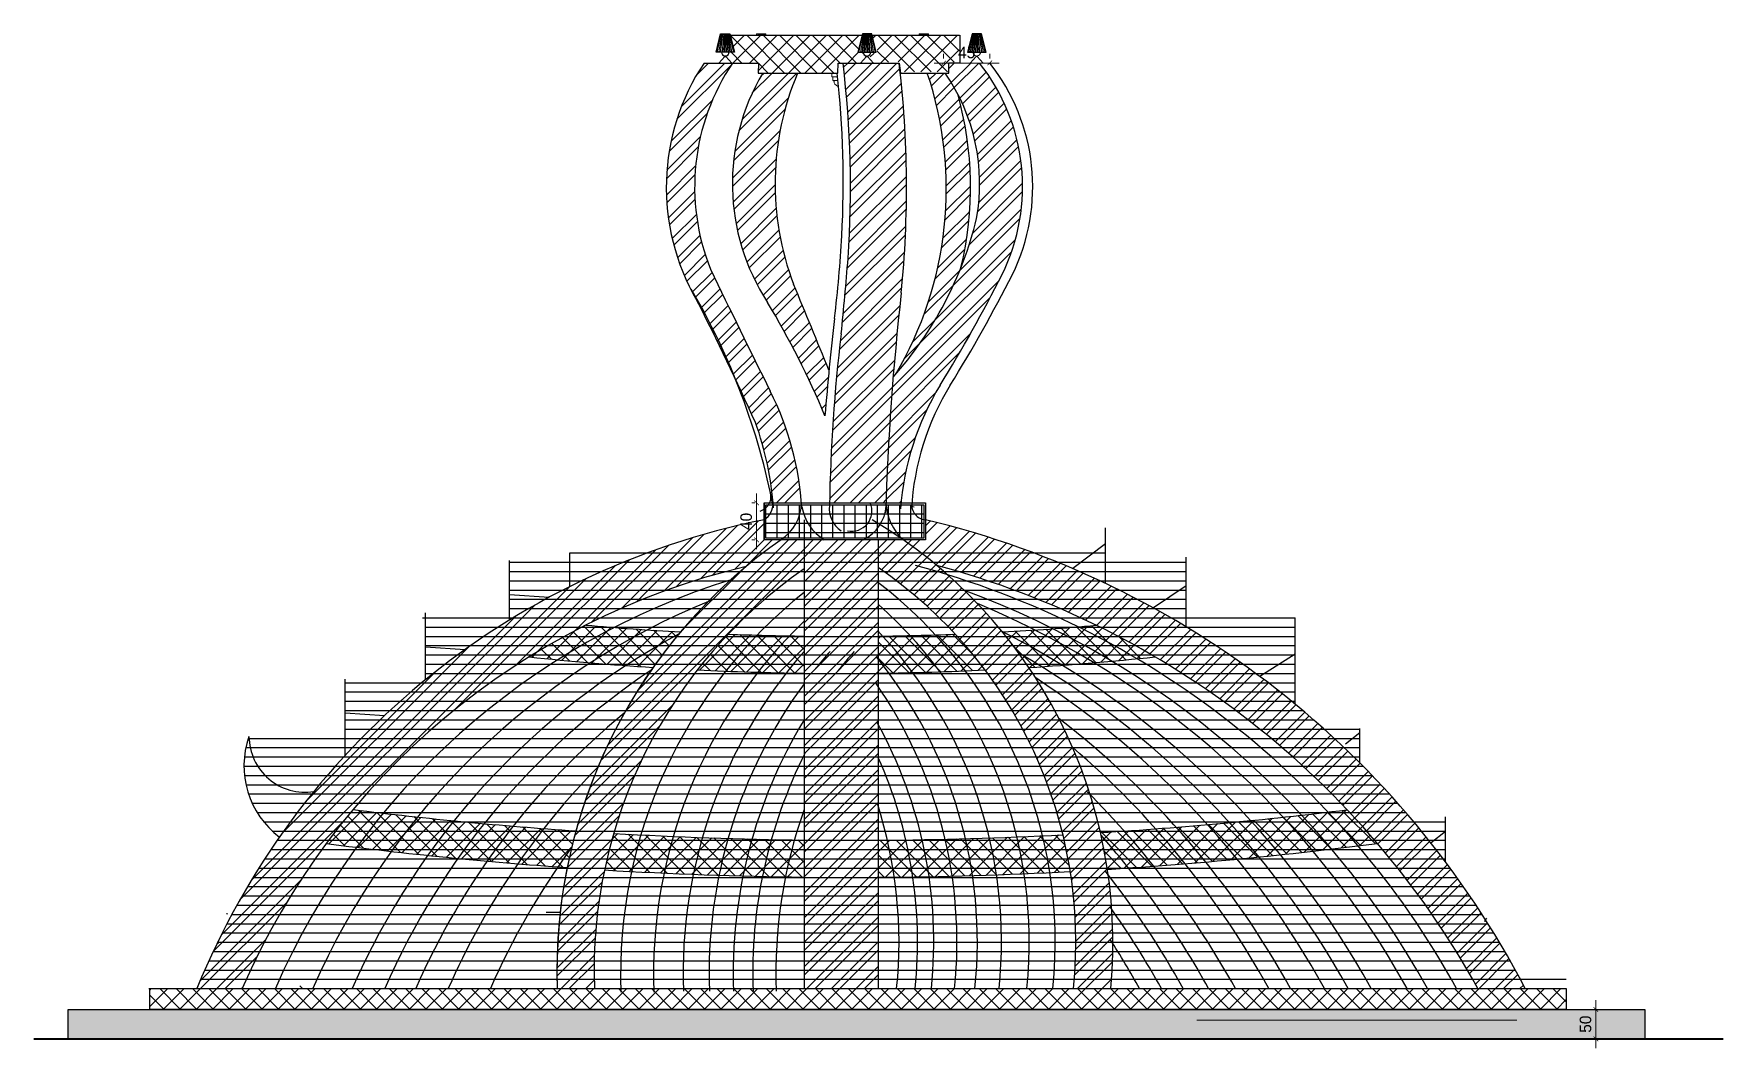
# Model space of a CAD drawing. Header units: inches. Extents: x -291016 to -124071, y 25078 to 137196.
# Drawn here: x -207177 to -205355, y 43572 to 44658 of the extents above; entities that cross this region are included whole.
import ezdxf

# ---------------------------------------------------------------- set-up
doc = ezdxf.new("R2010")
doc.units = ezdxf.units.IN
doc.header["$MEASUREMENT"] = 0
doc.layers.add('Interior - Lamp', color=7, linetype='Continuous')
doc.layers.add('Structural - Bearing', color=7, linetype='Continuous')
doc.layers.add('Interior - Lamp_Pen_No__77', color=7, linetype='Continuous', lineweight=20, true_color=0xffeb28)
doc.layers.add('Structural - Bearing_Pen_No__87', color=7, linetype='Continuous', lineweight=20, true_color=0x6a6a6a)
doc.dimstyles.new('50PEA1', dxfattribs={"dimscale": 0, "dimtxt": 12.5, "dimasz": 5, "dimexe": 5, "dimexo": 10, "dimgap": 5, "dimtad": 1, "dimdec": 0, "dimdsep": 46, "dimtxsty": 'Standard', "dimblk1": 'ARCHTICK', "dimblk2": 'ARCHTICK', "dimsah": 1, "dimcen": 2.5, "dimdle": 10, "dimclrd": 8, "dimclre": 8, "dimclrt": 7, "dimadec": 0, "dimazin": 0, "dimtfac": 1, "dimtdec": 0, "dimtix": 1, "dimtmove": 2, "dimatfit": 3, "dimldrblk": 'ARCHTICK', "dimfxl": 1, "dimtolj": 1, "dimtzin": 0, "dimlwd": 13, "dimlwe": 13, "dimarcsym": 0})
doc.dimstyles.get("Standard").update_dxf_attribs({"dimtxt": 0.18, "dimasz": 0.18, "dimexe": 0.18, "dimexo": 0.0625, "dimgap": 0.09, "dimtad": 0, "dimtih": 1, "dimtoh": 1, "dimdec": 4, "dimzin": 0, "dimdsep": 46, "dimtxsty": 'Standard', "dimcen": 0.09, "dimadec": 0, "dimazin": 0, "dimtfac": 1, "dimtdec": 4, "dimtofl": 0, "dimtmove": 0, "dimatfit": 3, "dimfxl": 1, "dimtolj": 1, "dimtzin": 0, "dimarcsym": 0})
pattern_1 = [(45, (-212463.96, 2557.839), (-8.8388348, 8.8388348), []), (135, (-212463.96, 2557.839), (-8.8388348, -8.8388348), [])]
pattern_2 = [(45, (-212463.96, 2557.839), (-13.258252, 13.258252), []), (45, (-212455.12, 2557.839), (-13.258252, 13.258252), [])]

# ---------------------------------------------------------------- blocks, each defined once
blk = doc.blocks.new('Section Elem_3')
at = {"layer": 'Structural - Bearing_Pen_No__87', "linetype": 'Continuous'}
blk.add_line((14234, 0), (17685, 0), dxfattribs=at)
blk = doc.blocks.new('Section Elem_145')
at = {"layer": 'Interior - Lamp_Pen_No__77', "linetype": 'Continuous'}
for p, q in [((9048, 10442), (9098, 10642)), ((9052, 10442), (9100, 10642)), ((9062, 10442), (9105, 10642)), ((9077, 10442), (9112, 10642)), ((9077, 10442), (9113, 10642)), ((9093, 10442), (9121, 10642)), ((9098, 10642), (9100, 10642)), ((9098, 10442), (9123, 10642)), ((9100, 10642), (9105, 10642)), ((9105, 10642), (9112, 10642)), ((9112, 10642), (9113, 10642)), ((9113, 10642), (9121, 10642)), ((9114, 10442), (9131, 10642)), ((9121, 10642), (9123, 10642)), ((9122, 10442), (9135, 10642)), ((9123, 10642), (9131, 10642)), ((9131, 10642), (9135, 10642)), ((9135, 10642), (9142, 10642)), ((9136, 10442), (9142, 10642)), ((9142, 10642), (9148, 10642)), ((9148, 10642), (9154, 10642)), ((9148, 10442), (9148, 10642)), ((9154, 10642), (9161, 10642)), ((9160, 10442), (9154, 10642)), ((9161, 10642), (9165, 10642)), ((9174, 10442), (9161, 10642)), ((9165, 10642), (9173, 10642)), ((9183, 10442), (9165, 10642)), ((9173, 10642), (9176, 10642)), ((9198, 10442), (9173, 10642)), ((9176, 10642), (9184, 10642)), ((9203, 10442), (9176, 10642)), ((9184, 10642), (9184, 10642)), ((9184, 10642), (9191, 10642)), ((9219, 10442), (9184, 10642)), ((9220, 10442), (9184, 10642)), ((9191, 10642), (9196, 10642)), ((9235, 10442), (9191, 10642)), ((9196, 10642), (9198, 10642)), ((9245, 10442), (9196, 10642)), ((9248, 10442), (9198, 10642)), ((9048, 10442), (9052, 10442)), ((9052, 10442), (9062, 10442)), ((9062, 10442), (9077, 10442)), ((9077, 10442), (9077, 10442)), ((9077, 10442), (9093, 10442)), ((9078, 10326), (9143, 10396)), ((9093, 10442), (9098, 10442)), ((9098, 10442), (9114, 10442)), ((9110, 10432), (9108, 10442)), ((9114, 10422), (9110, 10432)), ((9114, 10442), (9122, 10442)), ((9120, 10414), (9114, 10422)), ((9128, 10407), (9120, 10414)), ((9122, 10442), (9136, 10442)), ((9138, 10403), (9128, 10407)), ((9136, 10442), (9148, 10442)), ((9143, 10403), (9138, 10403)), ((9143, 10396), (9143, 10403)), ((9143, 10396), (9143, 10396)), ((9143, 10396), (9144, 10396)), ((9144, 10396), (9145, 10396)), ((9145, 10396), (9146, 10396)), ((9146, 10396), (9147, 10396)), ((9147, 10396), (9148, 10396)), ((9148, 10442), (9160, 10442)), ((9148, 10396), (9149, 10396)), ((9149, 10396), (9151, 10396)), ((9151, 10396), (9152, 10396)), ((9152, 10396), (9152, 10396)), ((9152, 10396), (9153, 10396)), ((9153, 10403), (9159, 10403)), ((9153, 10396), (9153, 10403)), ((9153, 10396), (9153, 10396)), ((9218, 10326), (9153, 10396)), ((9159, 10403), (9168, 10407)), ((9160, 10442), (9174, 10442)), ((9168, 10407), (9176, 10414)), ((9174, 10442), (9183, 10442)), ((9176, 10414), (9183, 10422)), ((9183, 10442), (9198, 10442)), ((9183, 10422), (9187, 10432)), ((9187, 10432), (9188, 10442)), ((9198, 10442), (9203, 10442)), ((9203, 10442), (9219, 10442)), ((9219, 10442), (9220, 10442)), ((9220, 10442), (9235, 10442)), ((9235, 10442), (9245, 10442)), ((9245, 10442), (9248, 10442)), ((9078, 10326), (9081, 10326)), ((9081, 10326), (9088, 10326)), ((9088, 10326), (9099, 10326)), ((9099, 10326), (9113, 10326)), ((9113, 10326), (9130, 10326)), ((9130, 10326), (9148, 10326)), ((9148, 10326), (9166, 10326)), ((9166, 10326), (9183, 10326)), ((9183, 10326), (9183, 10326))]:
    blk.add_line(p, q, dxfattribs=at)
blk = doc.blocks.new('Section Elem_146')
at = {"layer": 'Interior - Lamp_Pen_No__77', "linetype": 'Continuous'}
for p, q in [((9483, 10627), (9486, 10642)), ((9485, 10627), (9488, 10642)), ((9486, 10642), (9488, 10642)), ((9488, 10642), (9493, 10642)), ((9490, 10627), (9493, 10642)), ((9493, 10642), (9501, 10642)), ((9498, 10627), (9501, 10642)), ((9498, 10627), (9501, 10642)), ((9501, 10642), (9501, 10642)), ((9501, 10642), (9509, 10642)), ((9507, 10627), (9509, 10642)), ((9509, 10642), (9511, 10642)), ((9510, 10627), (9511, 10642)), ((9511, 10642), (9519, 10642)), ((9518, 10627), (9519, 10642)), ((9519, 10642), (9523, 10642)), ((9523, 10642), (9531, 10642)), ((9523, 10627), (9523, 10642)), ((9530, 10627), (9531, 10642)), ((9531, 10642), (9536, 10642)), ((9536, 10642), (9542, 10642)), ((9536, 10627), (9536, 10642)), ((9542, 10642), (9549, 10642)), ((9543, 10627), (9542, 10642)), ((9549, 10642), (9554, 10642)), ((9550, 10627), (9549, 10642)), ((9554, 10642), (9561, 10642)), ((9555, 10627), (9554, 10642)), ((9561, 10642), (9564, 10642)), ((9563, 10627), (9561, 10642)), ((9564, 10642), (9572, 10642)), ((9566, 10627), (9564, 10642)), ((9572, 10642), (9572, 10642)), ((9572, 10642), (9580, 10642)), ((9574, 10627), (9572, 10642)), ((9575, 10627), (9572, 10642)), ((9580, 10642), (9585, 10642)), ((9583, 10627), (9580, 10642)), ((9585, 10642), (9586, 10642)), ((9588, 10627), (9585, 10642)), ((9590, 10627), (9586, 10642))]:
    blk.add_line(p, q, dxfattribs=at)
blk = doc.blocks.new('Section Elem_147')
at = {"layer": 'Interior - Lamp_Pen_No__77', "linetype": 'Continuous'}
for p, q in [((10577, 10442), (10627, 10642)), ((10580, 10442), (10629, 10642)), ((10590, 10442), (10634, 10642)), ((10605, 10442), (10641, 10642)), ((10606, 10442), (10641, 10642)), ((10622, 10442), (10649, 10642)), ((10627, 10642), (10629, 10642)), ((10627, 10442), (10652, 10642)), ((10629, 10642), (10634, 10642)), ((10634, 10642), (10641, 10642)), ((10641, 10642), (10641, 10642)), ((10641, 10642), (10649, 10642)), ((10642, 10442), (10660, 10642)), ((10649, 10642), (10652, 10642)), ((10651, 10442), (10664, 10642)), ((10652, 10642), (10660, 10642)), ((10660, 10642), (10664, 10642)), ((10664, 10642), (10671, 10642)), ((10665, 10442), (10671, 10642)), ((10671, 10642), (10677, 10642)), ((10677, 10642), (10683, 10642)), ((10677, 10442), (10677, 10642)), ((10683, 10642), (10690, 10642)), ((10689, 10442), (10683, 10642)), ((10690, 10642), (10694, 10642)), ((10703, 10442), (10690, 10642)), ((10694, 10642), (10702, 10642)), ((10711, 10442), (10694, 10642)), ((10702, 10642), (10704, 10642)), ((10727, 10442), (10702, 10642)), ((10704, 10642), (10712, 10642)), ((10732, 10442), (10704, 10642)), ((10712, 10642), (10713, 10642)), ((10748, 10442), (10712, 10642)), ((10713, 10642), (10720, 10642)), ((10748, 10442), (10713, 10642)), ((10720, 10642), (10725, 10642)), ((10763, 10442), (10720, 10642)), ((10725, 10642), (10727, 10642)), ((10773, 10442), (10725, 10642)), ((10777, 10442), (10727, 10642)), ((10577, 10442), (10580, 10442)), ((10580, 10442), (10590, 10442)), ((10590, 10442), (10605, 10442)), ((10605, 10442), (10606, 10442)), ((10606, 10442), (10622, 10442)), ((10607, 10326), (10672, 10396)), ((10622, 10442), (10627, 10442)), ((10627, 10442), (10642, 10442)), ((10638, 10432), (10637, 10442)), ((10642, 10422), (10638, 10432)), ((10642, 10442), (10651, 10442)), ((10649, 10414), (10642, 10422)), ((10657, 10407), (10649, 10414)), ((10651, 10442), (10665, 10442)), ((10666, 10403), (10657, 10407)), ((10665, 10442), (10677, 10442)), ((10672, 10403), (10666, 10403)), ((10672, 10396), (10672, 10403)), ((10672, 10396), (10672, 10396)), ((10672, 10396), (10673, 10396)), ((10673, 10396), (10673, 10396)), ((10673, 10396), (10674, 10396)), ((10674, 10396), (10676, 10396)), ((10676, 10396), (10677, 10396)), ((10677, 10442), (10689, 10442)), ((10677, 10396), (10678, 10396)), ((10678, 10396), (10679, 10396)), ((10679, 10396), (10680, 10396)), ((10680, 10396), (10681, 10396)), ((10681, 10396), (10682, 10396)), ((10682, 10403), (10687, 10403)), ((10682, 10396), (10682, 10403)), ((10682, 10396), (10682, 10396)), ((10747, 10326), (10682, 10396)), ((10687, 10403), (10697, 10407)), ((10689, 10442), (10703, 10442)), ((10697, 10407), (10705, 10414)), ((10703, 10442), (10711, 10442)), ((10705, 10414), (10711, 10422)), ((10711, 10442), (10727, 10442)), ((10711, 10422), (10715, 10432)), ((10715, 10432), (10717, 10442)), ((10727, 10442), (10732, 10442)), ((10732, 10442), (10748, 10442)), ((10748, 10442), (10748, 10442)), ((10748, 10442), (10763, 10442)), ((10763, 10442), (10773, 10442)), ((10773, 10442), (10777, 10442)), ((10616, 10326), (10627, 10326)), ((10627, 10326), (10642, 10326)), ((10642, 10326), (10659, 10326)), ((10659, 10326), (10677, 10326)), ((10677, 10326), (10695, 10326)), ((10695, 10326), (10712, 10326)), ((10712, 10326), (10726, 10326)), ((10726, 10326), (10737, 10326)), ((10737, 10326), (10744, 10326)), ((10744, 10326), (10745, 10326))]:
    blk.add_line(p, q, dxfattribs=at)
blk = doc.blocks.new('Section Elem_148')
at = {"layer": 'Interior - Lamp_Pen_No__77', "linetype": 'Continuous'}
for p, q in [((11760, 10442), (11810, 10642)), ((11764, 10442), (11812, 10642)), ((11774, 10442), (11817, 10642)), ((11789, 10442), (11824, 10642)), ((11789, 10442), (11825, 10642)), ((11805, 10442), (11833, 10642)), ((11810, 10642), (11812, 10642)), ((11810, 10442), (11835, 10642)), ((11812, 10642), (11817, 10642)), ((11817, 10642), (11824, 10642)), ((11824, 10642), (11825, 10642)), ((11825, 10642), (11833, 10642)), ((11826, 10442), (11843, 10642)), ((11833, 10642), (11835, 10642)), ((11834, 10442), (11847, 10642)), ((11835, 10642), (11843, 10642)), ((11843, 10642), (11847, 10642)), ((11847, 10642), (11854, 10642)), ((11848, 10442), (11854, 10642)), ((11854, 10642), (11860, 10642)), ((11860, 10642), (11866, 10642)), ((11860, 10442), (11860, 10642)), ((11866, 10642), (11873, 10642)), ((11872, 10442), (11866, 10642)), ((11873, 10642), (11877, 10642)), ((11886, 10442), (11873, 10642)), ((11877, 10642), (11885, 10642)), ((11895, 10442), (11877, 10642)), ((11885, 10642), (11888, 10642)), ((11910, 10442), (11885, 10642)), ((11888, 10642), (11896, 10642)), ((11915, 10442), (11888, 10642)), ((11896, 10642), (11896, 10642)), ((11896, 10642), (11903, 10642)), ((11931, 10442), (11896, 10642)), ((11932, 10442), (11896, 10642)), ((11903, 10642), (11908, 10642)), ((11947, 10442), (11903, 10642)), ((11908, 10642), (11910, 10642)), ((11957, 10442), (11908, 10642)), ((11960, 10442), (11910, 10642)), ((11760, 10442), (11764, 10442)), ((11764, 10442), (11774, 10442)), ((11774, 10442), (11789, 10442)), ((11789, 10442), (11789, 10442)), ((11789, 10442), (11805, 10442)), ((11790, 10326), (11855, 10396)), ((11805, 10442), (11810, 10442)), ((11810, 10442), (11826, 10442)), ((11822, 10432), (11820, 10442)), ((11826, 10422), (11822, 10432)), ((11826, 10442), (11834, 10442)), ((11832, 10414), (11826, 10422)), ((11840, 10407), (11832, 10414)), ((11834, 10442), (11848, 10442)), ((11850, 10403), (11840, 10407)), ((11848, 10442), (11860, 10442)), ((11855, 10403), (11850, 10403)), ((11855, 10396), (11855, 10403)), ((11855, 10396), (11855, 10396)), ((11855, 10396), (11856, 10396)), ((11856, 10396), (11857, 10396)), ((11857, 10396), (11858, 10396)), ((11858, 10396), (11859, 10396)), ((11859, 10396), (11860, 10396)), ((11860, 10442), (11872, 10442)), ((11860, 10396), (11861, 10396)), ((11861, 10396), (11863, 10396)), ((11863, 10396), (11864, 10396)), ((11864, 10396), (11865, 10396)), ((11865, 10403), (11871, 10403)), ((11865, 10396), (11865, 10403)), ((11865, 10396), (11865, 10396)), ((11865, 10396), (11865, 10396)), ((11930, 10326), (11865, 10396)), ((11871, 10403), (11880, 10407)), ((11872, 10442), (11886, 10442)), ((11880, 10407), (11888, 10414)), ((11886, 10442), (11895, 10442)), ((11888, 10414), (11895, 10422)), ((11895, 10442), (11910, 10442)), ((11895, 10422), (11899, 10432)), ((11899, 10432), (11900, 10442)), ((11910, 10442), (11915, 10442)), ((11915, 10442), (11931, 10442)), ((11931, 10442), (11932, 10442)), ((11932, 10442), (11947, 10442)), ((11947, 10442), (11957, 10442)), ((11957, 10442), (11960, 10442)), ((11830, 10326), (11842, 10326)), ((11842, 10326), (11860, 10326)), ((11860, 10326), (11878, 10326)), ((11878, 10326), (11895, 10326)), ((11895, 10326), (11910, 10326)), ((11910, 10326), (11921, 10326)), ((11921, 10326), (11928, 10326)), ((11928, 10326), (11930, 10326))]:
    blk.add_line(p, q, dxfattribs=at)
blk = doc.blocks.new('Section Elem_149')
at = {"layer": 'Interior - Lamp_Pen_No__77', "linetype": 'Continuous'}
for p, q in [((11234, 10627), (11238, 10642)), ((11236, 10627), (11240, 10642)), ((11238, 10642), (11240, 10642)), ((11240, 10642), (11245, 10642)), ((11241, 10627), (11245, 10642)), ((11245, 10642), (11252, 10642)), ((11249, 10627), (11252, 10642)), ((11250, 10627), (11253, 10642)), ((11252, 10642), (11253, 10642)), ((11253, 10642), (11260, 10642)), ((11258, 10627), (11260, 10642)), ((11260, 10642), (11263, 10642)), ((11261, 10627), (11263, 10642)), ((11263, 10642), (11271, 10642)), ((11269, 10627), (11271, 10642)), ((11271, 10642), (11275, 10642)), ((11274, 10627), (11275, 10642)), ((11275, 10642), (11282, 10642)), ((11282, 10642), (11288, 10642)), ((11282, 10627), (11282, 10642)), ((11288, 10642), (11294, 10642)), ((11288, 10627), (11288, 10642)), ((11294, 10642), (11301, 10642)), ((11294, 10627), (11294, 10642)), ((11301, 10642), (11305, 10642)), ((11302, 10627), (11301, 10642)), ((11305, 10642), (11313, 10642)), ((11306, 10627), (11305, 10642)), ((11313, 10642), (11315, 10642)), ((11315, 10627), (11313, 10642)), ((11315, 10642), (11323, 10642)), ((11317, 10627), (11315, 10642)), ((11323, 10642), (11324, 10642)), ((11326, 10627), (11323, 10642)), ((11324, 10642), (11331, 10642)), ((11326, 10627), (11324, 10642)), ((11331, 10642), (11336, 10642)), ((11334, 10627), (11331, 10642)), ((11336, 10642), (11338, 10642)), ((11340, 10627), (11336, 10642)), ((11342, 10627), (11338, 10642))]:
    blk.add_line(p, q, dxfattribs=at)
blk = doc.blocks.new('Section Elem_150')
at = {"layer": 'Interior - Lamp_Pen_No__77', "linetype": 'Continuous'}
for p, q in [((10298, 10219), (10298, 10178)), ((10298, 10178), (10301, 10178)), ((10301, 10178), (10310, 10178)), ((10308, 10178), (10308, 10138)), ((10308, 10138), (10311, 10138)), ((10310, 10178), (10324, 10178)), ((10310, 10133), (10310, 10138)), ((10310, 10133), (10310, 10133)), ((10310, 10133), (10310, 10133)), ((10310, 10133), (10311, 10133)), ((10311, 10138), (10319, 10138)), ((10311, 10133), (10311, 10133)), ((10311, 10133), (10312, 10133)), ((10312, 10133), (10313, 10133)), ((10313, 10133), (10314, 10133)), ((10314, 10133), (10315, 10133)), ((10315, 10133), (10316, 10133)), ((10316, 10133), (10317, 10133)), ((10317, 10133), (10318, 10133)), ((10318, 10133), (10318, 10133)), ((10318, 10133), (10319, 10133)), ((10319, 10138), (10332, 10138)), ((10319, 10133), (10319, 10133)), ((10319, 10133), (10320, 10133)), ((10320, 10133), (10320, 10138)), ((10320, 10133), (10320, 10133)), ((10322, 10131), (10321, 10125)), ((10321, 10125), (10322, 10118)), ((10323, 10138), (10322, 10131)), ((10322, 10118), (10323, 10111)), ((10323, 10111), (10327, 10105)), ((10324, 10178), (10342, 10178)), ((10327, 10105), (10331, 10099)), ((10331, 10099), (10344, 10086)), ((10332, 10138), (10349, 10138)), ((10342, 10178), (10359, 10178)), ((10344, 10086), (10358, 10077)), ((10349, 10138), (10363, 10138)), ((10358, 10077), (10370, 10073))]:
    blk.add_line(p, q, dxfattribs=at)
blk = doc.blocks.new('_ArchTick')
at = {"color": 0, "const_width": 0.15}
blk.add_lwpolyline([(-0.5, -0.5), (0.5, 0.5)], dxfattribs=at)
blk = doc.blocks.new('*D530')
at = {"color": 8, "lineweight": 13, "transparency": 16777216}
for p, q in [((-206136, 44626), (-206205.8, 44626)), ((-206195.8, 44636), (-206195.8, 44631)), ((-206146, 44635.9), (-206146, 44631))]:
    blk.add_line(p, q, dxfattribs=at)
at = {"layer": 'Defpoints', "color": 0, "transparency": 16777216}
for p in [(-206195.8, 44626), (-206195.8, 44626), (-206146, 44625.9)]:
    blk.add_point(p, dxfattribs=at)
at = {"color": 8, "lineweight": 13, "transparency": 16777216, "xscale": 5, "yscale": 5, "zscale": 5, "rotation": 180}
blk.add_blockref('_ArchTick', (-206195.8, 44626), dxfattribs=at)
at = {"color": 8, "lineweight": 13, "transparency": 16777216, "xscale": 5, "yscale": 5, "zscale": 5}
blk.add_blockref('_ArchTick', (-206146, 44626), dxfattribs=at)
at = {"color": 7, "transparency": 16777216, "insert": (-206170.9, 44637.3), "char_height": 12.5, "attachment_point": 5}
blk.add_mtext('\\A1;45', dxfattribs=at)
blk = doc.blocks.new('*D786')
at = {"color": 8, "lineweight": 13, "transparency": 16777216}
for p, q in [((-205492.3, 43614.9), (-205492.3, 43563.1)), ((-205484.8, 43604.9), (-205487.3, 43604.9)), ((-205484.8, 43573.1), (-205487.3, 43573.1))]:
    blk.add_line(p, q, dxfattribs=at)
at = {"layer": 'Defpoints', "color": 0, "transparency": 16777216}
for p in [(-205494.8, 43604.9), (-205494.8, 43573.1), (-205492.3, 43573.1)]:
    blk.add_point(p, dxfattribs=at)
at = {"color": 8, "lineweight": 13, "transparency": 16777216, "xscale": 5, "yscale": 5, "zscale": 5}
for p, rotation in [((-205492.3, 43604.9), 90), ((-205492.3, 43573.1), 270)]:
    blk.add_blockref('_ArchTick', p, dxfattribs=dict(at, rotation=rotation))
at = {"color": 7, "transparency": 16777216, "insert": (-205503.5, 43589), "char_height": 12.5, "attachment_point": 5, "rotation": 90}
blk.add_mtext('\\A1;50', dxfattribs=at)
blk = doc.blocks.new('*D787')
at = {"color": 8, "lineweight": 13, "transparency": 16777216}
for p, q in [((-206399.5, 44151.4), (-206402.5, 44151.4)), ((-206397.5, 44161.4), (-206397.5, 44101.4)), ((-206399.5, 44111.4), (-206402.5, 44111.4))]:
    blk.add_line(p, q, dxfattribs=at)
at = {"layer": 'Defpoints', "color": 0, "transparency": 16777216}
for p in [(-206389.5, 44151.4), (-206397.5, 44111.4), (-206389.5, 44111.4)]:
    blk.add_point(p, dxfattribs=at)
at = {"color": 8, "lineweight": 13, "transparency": 16777216, "xscale": 5, "yscale": 5, "zscale": 5}
for p, rotation in [((-206397.5, 44151.4), 90), ((-206397.5, 44111.4), 270)]:
    blk.add_blockref('_ArchTick', p, dxfattribs=dict(at, rotation=rotation))
at = {"color": 7, "transparency": 16777216, "insert": (-206408.7, 44131.4), "char_height": 12.5, "attachment_point": 5, "rotation": 90}
blk.add_mtext('\\A1;40', dxfattribs=at)

msp = doc.modelspace()

# ---------------------------------------------------------------- hatches: boundary and pattern name
h = msp.add_hatch()
h.set_pattern_fill('ANSI37', color=3, scale=100, style=0)
h.set_pattern_definition(pattern_1)
h.paths.add_polyline_path([(-206283.753, 44656.047), (-206425.8742, 44656.047), (-206421.2477, 44637.5406), (-206421.5884, 44637.5406), (-206427.2477, 44637.5406, -0.26794919), (-206429.1851, 44634.1245), (-206429.2477, 44634.0765), (-206429.3388, 44634.0388, -0.046926111), (-206430.0183, 44633.7573), (-206430.2124, 44633.6769), (-206430.5771, 44633.6289, -0.010952402), (-206430.7477, 44633.6065), (-206430.7477, 44633.6065), (-206430.7477, 44632.9563), (-206424.2225, 44625.9293), (-206395.5016, 44625.9293), (-206395.8984, 44615.2169), (-206309.7256, 44615.2169), (-206309.5616, 44626.0098), (-206285.3574, 44625.9802), (-206278.8795, 44632.9563), (-206278.8795, 44633.6064, -0.002051519), (-206278.9122, 44633.6107), (-206279.4148, 44633.6769), (-206279.8406, 44633.8533, -0.008607572), (-206279.9682, 44633.9061), (-206280.3795, 44634.0765), (-206280.665, 44634.2956, -0.022577308), (-206280.9522, 44634.5159), (-206281.208, 44634.7122), (-206281.3684, 44634.9213, -0.035827439), (-206281.7177, 44635.3765), (-206281.8436, 44635.5406), (-206281.909, 44635.6984, -0.048418783), (-206282.2055, 44636.4142), (-206282.2432, 44636.5053), (-206282.254, 44636.5872, -0.06017741), (-206282.3795, 44637.5406), (-206283.3795, 44637.5406), (-206288.3795, 44637.5406)])
h = msp.add_hatch()
h.set_pattern_fill('ANSI37', color=3, scale=100, style=0)
h.set_pattern_definition(pattern_1)
h.paths.add_polyline_path([(-206178.9596, 44655.3386), (-206272.2635, 44655.3978), (-206266.9596, 44637.8386), (-206273.9596, 44635.8386), (-206274.9596, 44632.8386), (-206270.46, 44625.9619), (-206243.9596, 44627.3386), (-206239.9596, 44616.3386), (-206190.9596, 44616.3386), (-206190.9596, 44626.8386), (-206178.9596, 44626.8386)])
h.paths.add_polyline_path([(-206184.442, 44646.6412), (-206157.3587, 44646.6412), (-206157.3587, 44627.8912), (-206184.442, 44627.8912)], flags=9)
h = msp.add_hatch()
h.set_pattern_fill('ANSI32', color=4, scale=50, style=0)
h.set_pattern_definition(pattern_2)
h.paths.add_polyline_path([(-206423.4177, 44625.9293), (-206454.1727, 44625.9293, 0.287129198), (-206461.8722, 44369.9397, -0.012127579), (-206398.7122, 44238.1708, -0.065864804), (-206379.758, 44151.4469), (-206348.9806, 44151.4469, 0.096574816), (-206382.703, 44271.941, -0.003862833), (-206447.2129, 44403.6836, -0.248616372)])
h = msp.add_hatch()
h.set_pattern_fill('ANSI32', color=4, scale=50, style=0)
h.set_pattern_definition(pattern_2)
h.paths.add_polyline_path([(-206243.7566, 44625.9293), (-206271.3858, 44625.9631), (-206271.3544, 44625.9293), (-206271.386, 44625.9631), (-206304.2727, 44626.0033, -0.046753725), (-206298.7756, 44415.3116, -0.004225336), (-206306.2413, 44333.8093, 0.025478271), (-206318.8079, 44151.4469), (-206258.0403, 44151.4469, -0.01913597), (-206241.4864, 44377.8853, 0.054729391)])
h = msp.add_hatch()
h.set_pattern_fill('ANSI32', color=4, scale=50, style=0)
h.set_pattern_definition(pattern_2)
h.paths.add_polyline_path([(-206157.0745, 44625.9509), (-206190.2978, 44626.0161), (-206190.326, 44615.2169), (-206194.0828, 44615.2169, -0.198239884), (-206160.2976, 44458.2537, -0.124141192), (-206250.2091, 44287.1995, 0.011458048), (-206258.0403, 44151.4469), (-206241.6362, 44151.4469, -0.112934084), (-206199.579, 44278.4773, 0.021396427), (-206132.6921, 44397.7911, 0.289334659)])
h = msp.add_hatch()
h.set_pattern_fill('ANSI32', color=4, scale=50, style=0)
h.set_pattern_definition(pattern_2)
h.paths.add_polyline_path([(-206353.2746, 44615.2169), (-206390.8443, 44615.2169, 0.285523402), (-206385.6263, 44367.6222, -0.036729169), (-206323.7121, 44245.2476, -0.004286943), (-206319.4499, 44294.2547, 0.003997665), (-206357.6471, 44387.2914, -0.192668017)])
h = msp.add_hatch()
h.set_pattern_fill('ANSI32', color=4, scale=50, style=0)
h.set_pattern_definition(pattern_2)
h.paths.add_polyline_path([(-206180.6145, 44592.8127, 0.031085516), (-206194.0828, 44615.2169), (-206213.3595, 44615.2169, -0.218266241), (-206247.719, 44290.0032, 0.08612572), (-206177.1284, 44405.2315, 0.128752322)])
h = msp.add_hatch()
h.set_pattern_fill('ANSI32', color=4, scale=50, style=0)
h.set_pattern_definition(pattern_2)
h.paths.add_polyline_path([(-206408.5675, 44082.9678, -0.020609213), (-206371.4128, 44111.4469), (-206389.4832, 44111.4469), (-206389.4832, 44133.2505, 0.250022353), (-206999.8294, 43630.4906, -0.00451663), (-206999.7554, 43630.5885, 0.00451663), (-206999.8294, 43630.4906, 0.000994878), (-207001.0997, 43627.3981), (-206952.2589, 43627.3981, -0.235385346)])
h = msp.add_hatch()
h.set_pattern_fill('ANSI32', color=4, scale=50, style=0)
h.set_pattern_definition(pattern_2)
edge = h.paths.add_edge_path()
edge.add_line((-206215.1528, 44133.2505), (-206215.1528, 44111.4469))
edge.add_line((-206215.1528, 44111.4469), (-206239.1515, 44111.4469))
edge.add_arc((-206542.9293, 43677.5305), 529.6833, 50.0749788, 55.0047631, ccw=False)
edge.add_arc((-206446.8945, 43170.7758), 944.9807, 28.8951408, 75.042131, ccw=False)
edge.add_line((-205619.5586, 43627.3981), (-205568.5108, 43627.3981))
edge.add_arc((-206446.8945, 43170.7758), 989.9807, 27.4673904, 34.2659444)
edge.add_spline(control_points=[(-205628.7416, 43728.1695), (-205628.8877, 43728.2653), (-205629.0316, 43728.3645), (-205629.1733, 43728.4672)], knot_values=[2145.947961982, 2145.947961982, 2145.947961982, 2145.947961982, 2146.462180588, 2146.462180588, 2146.462180588, 2146.462180588], degree=3, periodic=0)
edge.add_spline(control_points=[(-205629.1733, 43728.4672), (-205629.5995, 43728.7759), (-205630.0059, 43729.1152), (-205630.3914, 43729.4822)], knot_values=[2144.401581639, 2144.401581639, 2144.401581639, 2144.401581639, 2145.947961982, 2145.947961982, 2145.947961982, 2145.947961982], degree=3, periodic=0)
edge.add_spline(control_points=[(-205630.3914, 43729.4822), (-205630.6128, 43729.693), (-205630.8274, 43729.9129), (-205631.0348, 43730.1414)], knot_values=[2143.513332042, 2143.513332042, 2143.513332042, 2143.513332042, 2144.401581639, 2144.401581639, 2144.401581639, 2144.401581639], degree=3, periodic=0)
edge.add_spline(control_points=[(-205631.0348, 43730.1414), (-205631.258, 43730.3872), (-205631.473, 43730.6429), (-205631.6796, 43730.9079)], knot_values=[2142.557827989, 2142.557827989, 2142.557827989, 2142.557827989, 2143.513332042, 2143.513332042, 2143.513332042, 2143.513332042], degree=3, periodic=0)
edge.add_spline(control_points=[(-205631.6796, 43730.9079), (-205631.9356, 43731.2363), (-205632.1787, 43731.579), (-205632.4083, 43731.9344)], knot_values=[2141.373320543, 2141.373320543, 2141.373320543, 2141.373320543, 2142.557827989, 2142.557827989, 2142.557827989, 2142.557827989], degree=3, periodic=0)
edge.add_spline(control_points=[(-205632.4083, 43731.9344), (-205632.5938, 43732.2216), (-205632.7705, 43732.5171), (-205632.9382, 43732.8204)], knot_values=[2140.416456204, 2140.416456204, 2140.416456204, 2140.416456204, 2141.373320543, 2141.373320543, 2141.373320543, 2141.373320543], degree=3, periodic=0)
edge.add_spline(control_points=[(-205632.9382, 43732.8204), (-205633.1245, 43733.1572), (-205633.2996, 43733.5036), (-205633.4633, 43733.8585)], knot_values=[2139.353491104, 2139.353491104, 2139.353491104, 2139.353491104, 2140.416456204, 2140.416456204, 2140.416456204, 2140.416456204], degree=3, periodic=0)
edge.add_spline(control_points=[(-205633.4633, 43733.8585), (-205633.6293, 43734.2183), (-205633.7834, 43734.5869), (-205633.9254, 43734.9632)], knot_values=[2138.275766303, 2138.275766303, 2138.275766303, 2138.275766303, 2139.353491104, 2139.353491104, 2139.353491104, 2139.353491104], degree=3, periodic=0)
edge.add_spline(control_points=[(-205633.9254, 43734.9632), (-205634.0511, 43735.2964), (-205634.1673, 43735.6357), (-205634.2737, 43735.9804)], knot_values=[2137.32167219, 2137.32167219, 2137.32167219, 2137.32167219, 2138.275766303, 2138.275766303, 2138.275766303, 2138.275766303], degree=3, periodic=0)
edge.add_spline(control_points=[(-205634.2737, 43735.9804), (-205634.3136, 43736.1096), (-205634.3521, 43736.2395), (-205634.3892, 43736.3702)], knot_values=[2136.964096337, 2136.964096337, 2136.964096337, 2136.964096337, 2137.32167219, 2137.32167219, 2137.32167219, 2137.32167219], degree=3, periodic=0)
edge.add_arc((-206446.8945, 43170.7758), 989.9807, 34.8422269, 76.462185)
h = msp.add_hatch()
h.set_pattern_fill('ANSI32', color=4, scale=50, style=0)
h.set_pattern_definition(pattern_2)
h.paths.add_polyline_path([(-206346.2594, 44080.2267), (-206346.2594, 44111.4469), (-206371.4128, 44111.4469, 0.253212925), (-206612.4596, 43627.3981), (-206572.4347, 43627.3981, -0.25521905)])
h = msp.add_hatch()
h.set_pattern_fill('ANSI32', color=4, scale=50, style=0)
h.set_pattern_definition(pattern_2)
h.paths.add_polyline_path([(-206266.2594, 44111.4469), (-206346.2594, 44111.4469), (-206346.2594, 43627.3981), (-206266.2594, 43627.3981)])
h = msp.add_hatch()
h.set_pattern_fill('ANSI32', color=4, scale=50, style=0)
h.set_pattern_definition(pattern_2)
h.paths.add_polyline_path([(-206239.1515, 44111.4469), (-206266.2594, 44111.4469), (-206266.2594, 44081.5646, -0.274854239), (-206055.819, 43627.3981), (-206015.6238, 43627.3981, 0.269987837)])
h = msp.add_hatch()
h.set_pattern_fill('ANSI37', color=3, scale=100, style=0)
h.set_pattern_definition(pattern_1)
h.paths.add_polyline_path([(-206479.5885, 44012.2106, -0.008109923), (-206581.6909, 44019.5187, 0.022019076), (-206642.7272, 43985.2543, 0.010492577), (-206509.0986, 43973.8984, -0.021290431)])
h = msp.add_hatch()
h.set_pattern_fill('ANSI37', color=3, scale=100, style=0)
h.set_pattern_definition(pattern_1)
h.paths.add_polyline_path([(-206346.2594, 44007.6629, -0.00649128), (-206428.1669, 44009.788, 0.024095648), (-206461.3228, 43971.2054, 0.009006389), (-206346.2594, 43967.6596)])
h = msp.add_hatch()
h.set_pattern_fill('ANSI37', color=3, scale=100, style=0)
h.set_pattern_definition(pattern_1)
h.paths.add_polyline_path([(-206183.1925, 44009.7641, -0.006583114), (-206266.2594, 44007.6404), (-206266.2594, 43967.6374, 0.009019783), (-206151.0231, 43971.1277, 0.025684398)])
h = msp.add_hatch()
h.set_pattern_fill('ANSI37', color=3, scale=100, style=0)
h.set_pattern_definition(pattern_1)
h.paths.add_polyline_path([(-206031.0561, 44019.3434, -0.008043348), (-206132.3241, 44012.1463, -0.022576399), (-206103.8251, 43973.76, 0.010683581), (-205967.7611, 43985.2816, 0.019022653)])
h = msp.add_hatch()
h.set_pattern_fill('ANSI37', color=3, scale=100, style=0)
h.set_pattern_definition(pattern_1)
h.paths.add_polyline_path([(-206592.4086, 43797.4899, -0.013837443), (-206832.6557, 43820.5758, 0.014685432), (-206861.5936, 43783.9273, 0.014834564), (-206601.7688, 43758.0406, -0.017847345)])
h = msp.add_hatch()
h.set_pattern_fill('ANSI37', color=3, scale=100, style=0)
h.set_pattern_definition(pattern_1)
h.paths.add_polyline_path([(-205760.5319, 43820.3102, -0.015319706), (-206026.5895, 43795.6727, -0.019033598), (-206019.1, 43756.062, 0.016615647), (-205728.0039, 43784.115, 0.012876403)])
h = msp.add_hatch()
h.set_pattern_fill('ANSI37', color=3, scale=100, style=0)
h.set_pattern_definition(pattern_1)
h.paths.add_polyline_path([(-206346.2594, 43787.6685, -0.011777454), (-206551.5663, 43794.8957, 0.019275785), (-206561.4749, 43755.4158, 0.012234144), (-206346.2594, 43747.6658)])
h = msp.add_hatch()
h.set_pattern_fill('ANSI37', color=3, scale=100, style=0)
h.set_pattern_definition(pattern_1)
h.paths.add_polyline_path([(-206067.1416, 43793.3569, -0.011420239), (-206266.2594, 43787.4715), (-206266.2594, 43747.4706, 0.011767557), (-206059.2097, 43753.7218, 0.020645103)])
h = msp.add_hatch()
h.set_pattern_fill('ANSI37', color=3, scale=100, style=0)
h.set_pattern_definition(pattern_1)
h.paths.add_polyline_path([(-205524.248, 43627.3981), (-207051.914, 43627.3981), (-207051.914, 43604.8761), (-205524.2123, 43604.8761)])
h.paths.add_polyline_path([(-206306.5846, 43602.5955), (-206306.5846, 43629.6788), (-206287.8346, 43629.6788), (-206287.8346, 43602.5955)], flags=9)
h = msp.add_hatch()
h.set_pattern_fill('AR-HBONE', color=256, scale=2.5, style=0)
h.set_pattern_definition([(45, (-207346.065, 43593.339), (1e-15, 14.142136), [30, -10]), (135, (-207338.993, 43600.41), (1e-15, 14.142136), [30, -10])])
h.paths.add_polyline_path([(-205439.3694, 43604.8761), (-207139.8433, 43604.8761), (-207139.8433, 43573.3386), (-205439.6238, 43573.3386)])

# ---------------------------------------------------------------- linework, layer by layer
for p, q in [((-206441.2477, 44637.5406), (-206436.2477, 44657.5406)), ((-206436.2477, 44657.5406), (-206426.2477, 44657.5406)), ((-206426.2477, 44657.5406), (-206421.2477, 44637.5406)), ((-206283.3795, 44657.5406), (-206288.3795, 44637.5406)), ((-206273.3795, 44657.5406), (-206283.3795, 44657.5406)), ((-206268.3795, 44637.5406), (-206273.3795, 44657.5406)), ((-206165.0462, 44657.5406), (-206170.0462, 44637.5406)), ((-206155.0462, 44657.5406), (-206165.0462, 44657.5406)), ((-206150.0462, 44637.5406), (-206155.0462, 44657.5406)), ((-206425.8742, 44656.047), (-206178.7143, 44656.047)), ((-206178.2768, 44656.047), (-206178.2768, 44626.0135)), ((-206454.1727, 44625.9293), (-206395.5016, 44625.9293)), ((-206421.2477, 44637.5406), (-206441.2477, 44637.5406)), ((-206438.2477, 44625.9563), (-206431.7477, 44632.9563)), ((-206431.7477, 44632.9563), (-206430.7477, 44632.9563)), ((-206430.7477, 44632.9563), (-206424.2621, 44625.9718)), ((-206395.5016, 44625.9293), (-206395.8984, 44615.2169)), ((-206309.7256, 44615.2169), (-206309.5616, 44626.0098)), ((-206309.5616, 44626.0098), (-206243.7566, 44625.9293)), ((-206288.3795, 44637.5406), (-206268.3795, 44637.5406)), ((-206285.3709, 44625.9657), (-206278.8795, 44632.9563)), ((-206278.8795, 44633.6064), (-206278.8795, 44632.9563)), ((-206278.8795, 44632.9563), (-206277.9216, 44632.9563)), ((-206278.8795, 44632.9563), (-206277.8795, 44632.9563)), ((-206277.9216, 44632.9563), (-206271.3544, 44625.9293)), ((-206277.8795, 44632.9563), (-206277.8843, 44633.6058)), ((-206243.7566, 44625.9293), (-206242.3888, 44615.2169)), ((-206190.326, 44615.2169), (-206190.2978, 44626.0161)), ((-206190.2978, 44626.0161), (-206146.0378, 44625.9293)), ((-206170.0462, 44637.5406), (-206150.0462, 44637.5406)), ((-206395.8984, 44615.2169), (-206309.7256, 44615.2169)), ((-206242.3888, 44615.2169), (-206190.326, 44615.2169)), ((-206608.4781, 43709.5406), (-206624.3217, 43709.5406)), ((-206978.1797, 43675.5762), (-206978.1797, 43678.4122))]:
    msp.add_line(p, q)
at = {"color": 3}
for p, q in [((-206190.2978, 44626.0161), (-206178.2768, 44626.0161)), ((-206389.4832, 44151.4469), (-206389.4832, 44111.4469)), ((-206375.4832, 44149.4469), (-206375.4832, 44113.4469)), ((-206363.4832, 44149.4469), (-206363.4832, 44113.4469)), ((-206351.4832, 44149.4469), (-206351.4832, 44113.4469)), ((-206339.4832, 44149.4469), (-206339.4832, 44113.4469)), ((-206327.4832, 44149.4469), (-206327.4832, 44113.4469)), ((-206315.4832, 44149.4469), (-206315.4832, 44113.4469)), ((-206303.4832, 44149.4469), (-206303.4832, 44113.4469)), ((-206291.4832, 44149.4469), (-206291.4832, 44113.4469)), ((-206279.4832, 44149.4469), (-206279.4832, 44113.4469)), ((-206267.4832, 44149.4469), (-206267.4832, 44113.4469)), ((-206255.4832, 44149.4469), (-206255.4832, 44113.4469)), ((-206243.4832, 44149.4469), (-206243.4832, 44113.4469)), ((-206231.4832, 44149.4469), (-206231.4832, 44113.4469)), ((-206219.4832, 44149.4469), (-206219.4832, 44113.4469)), ((-206387.9571, 44129.4469), (-206217.6267, 44129.4469)), ((-206387.4832, 44139.4469), (-206217.1528, 44139.4469)), ((-206346.2594, 44133.25), (-206346.2594, 43627.3981)), ((-206387.4832, 44119.4469), (-206217.1528, 44119.4469)), ((-206266.2594, 44111.4469), (-206266.2594, 43627.3981)), ((-206021.3266, 44064.6179), (-206021.3266, 44124.3386)), ((-206599.024, 44060.8784), (-206599.024, 44097.3981)), ((-206599.024, 44097.3981), (-206021.3266, 44097.3981)), ((-206021.3266, 44107.3386), (-206056.5176, 44080.5382)), ((-205934.1251, 44017.6107), (-205934.1251, 44092.8685)), ((-206663.8112, 44025.1247), (-206663.8112, 44089.11)), ((-206663.8112, 44087.3981), (-205934.1251, 44087.3981)), ((-206663.8112, 44077.3981), (-205934.1251, 44077.3981)), ((-206663.8112, 44067.3981), (-205934.1251, 44067.3981)), ((-206663.8112, 44057.3981), (-205934.1251, 44057.3981)), ((-205934.1251, 44061.8386), (-205969.5929, 44038.0964)), ((-206663.8112, 44052.61), (-206621.093, 44049.7264)), ((-206663.8112, 44047.3981), (-205934.1251, 44047.3981)), ((-206757.6682, 44027.3981), (-206747.3598, 44027.3981)), ((-206754.4145, 43960.7057), (-206754.4145, 44032.7182)), ((-206754.4145, 44027.3981), (-205934.1251, 44027.3981)), ((-206754.4145, 44027.3981), (-205934.1251, 44027.3981)), ((-206754.4145, 44027.3981), (-205816.4761, 44027.3981)), ((-206663.8112, 44037.3981), (-205934.1251, 44037.3981)), ((-205816.4761, 44014.0808), (-205816.4761, 44027.3981)), ((-205816.4761, 43934.0808), (-205816.4761, 44022.8386)), ((-206754.4145, 44017.3981), (-205816.4761, 44017.3981)), ((-206754.4145, 44007.3981), (-205816.4761, 44007.3981)), ((-206754.4145, 43997.3981), (-205816.4761, 43997.3981)), ((-206754.4145, 43996.2182), (-206711.6963, 43993.3346)), ((-206754.4145, 43987.3981), (-205816.4761, 43987.3981)), ((-205816.4761, 43988.3386), (-205854.8168, 43964.1898)), ((-206754.4145, 43977.3981), (-205816.4761, 43977.3981)), ((-206754.4145, 43967.3981), (-205816.4761, 43967.3981)), ((-206841.3776, 43878.8027), (-206841.3776, 43961.3386)), ((-206841.3776, 43957.3981), (-205816.4761, 43957.3981)), ((-206841.3776, 43947.3981), (-205816.4761, 43947.3981)), ((-206841.3776, 43937.3981), (-205816.4761, 43937.3981)), ((-206841.3776, 43927.3981), (-205808.4711, 43927.3981)), ((-206841.3776, 43927.3981), (-205808.4711, 43927.3981)), ((-206841.3776, 43924.8386), (-206798.6594, 43921.955)), ((-206841.3776, 43917.3981), (-205796.8046, 43917.3981)), ((-206945.6147, 43897.3981), (-205746.9364, 43897.3981)), ((-206841.3776, 43907.3981), (-205746.9364, 43907.3981)), ((-205746.9364, 43903.4249), (-205762.5177, 43891.1136)), ((-205746.9364, 43870.8619), (-205746.9364, 43907.9249)), ((-206949.8477, 43877.3981), (-205746.9364, 43877.3981)), ((-206948.2875, 43887.3981), (-205746.9364, 43887.3981)), ((-206950.3496, 43867.3981), (-205743.4891, 43867.3981)), ((-206949.8098, 43857.3981), (-205733.7244, 43857.3981)), ((-206948.2103, 43847.3981), (-205724.23, 43847.3981)), ((-206945.4955, 43837.3981), (-205714.9953, 43837.3981)), ((-206941.5617, 43827.3981), (-205706.0106, 43827.3981)), ((-206936.2339, 43817.3981), (-205697.267, 43817.3981)), ((-206929.216, 43807.3981), (-205654.5437, 43807.3981)), ((-205654.5437, 43801.3386), (-205654.5437, 43812.8386)), ((-205654.5437, 43764.2756), (-205654.5437, 43801.3386)), ((-206919.9702, 43797.3981), (-205654.5437, 43797.3981)), ((-206914.4633, 43787.3981), (-205654.5437, 43787.3981)), ((-205654.5437, 43796.8386), (-205670.125, 43784.5273)), ((-206927.8675, 43767.3981), (-205654.5437, 43767.3981)), ((-206921.2692, 43777.3981), (-205654.5437, 43777.3981)), ((-206940.4637, 43747.3981), (-205642.1781, 43747.3981)), ((-206934.2638, 43757.3981), (-205649.4385, 43757.3981)), ((-206946.4721, 43737.3981), (-205635.1058, 43737.3981)), ((-206957.9334, 43717.3981), (-205621.5062, 43717.3981)), ((-206952.2939, 43727.3981), (-205628.2167, 43727.3981)), ((-206968.6821, 43697.3981), (-205608.6041, 43697.3981)), ((-206963.3948, 43707.3981), (-205614.97, 43707.3981)), ((-206978.7486, 43677.3981), (-205596.3678, 43677.3981)), ((-206973.7988, 43687.3981), (-205602.4046, 43687.3981)), ((-206988.1598, 43657.3981), (-205584.7689, 43657.3981)), ((-206983.5345, 43667.3981), (-205590.4903, 43667.3981)), ((-206996.9398, 43637.3981), (-205524.248, 43637.3981)), ((-206992.6273, 43647.3981), (-205579.2004, 43647.3981)), ((-207052.914, 43627.3981), (-205524.248, 43627.3981)), ((-207051.914, 43627.3981), (-205524.248, 43627.3981))]:
    msp.add_line(p, q, dxfattribs=at)
for points in [[(-206431.7431, 44633.6059), (-206430.7477, 44633.6059), (-206430.7477, 44632.9563), (-206431.7431, 44632.9563)], [(-207051.914, 43627.3981), (-205524.248, 43627.3981), (-205524.2123, 43604.8761), (-207051.914, 43604.8761)], [(-207139.8433, 43604.8761), (-205439.3694, 43604.8761), (-205439.6238, 43573.3386), (-207139.8433, 43573.3386)], [(-205355.0063, 43573.3386), (-207177.0187, 43573.3386), (-207177.0187, 43573.3386), (-205355.0063, 43573.3386)], [(-205355.0063, 43573.228), (-207177.0187, 43573.228), (-207177.0187, 43573.228), (-205355.0063, 43573.228)], [(-205355.0063, 43573.127), (-207177.0187, 43573.127), (-207177.0187, 43573.127), (-205355.0063, 43573.127)], [(-205355.0063, 43573), (-207177.0187, 43573), (-207177.0187, 43573), (-205355.0063, 43573)]]:
    msp.add_lwpolyline(points, close=True)
for points in [[(-206389.4832, 44151.4469), (-206215.1528, 44151.4469), (-206215.1528, 44111.4469), (-206389.4832, 44111.4469)], [(-206387.4832, 44149.4469), (-206217.1528, 44149.4469), (-206217.1528, 44113.4469), (-206387.4832, 44113.4469)]]:
    msp.add_lwpolyline(points, close=True, dxfattribs=at)
for centre, radius, start, end in [((-206253.5109, 44491.7834), 241.3717, 146.236586, 210.3178579), ((-206225.6462, 44492.3577), 238.6522, 145.9655588, 201.8384973), ((-206431.1396, 44637.6353), 4.1092, 181.3202359, 261.4900159), ((-206431.1749, 44637.5105), 3.9273, 276.2449885, 0.4398426), ((-207425.6651, 44491.3278), 1129.4504, 356.1408675, 6.8444519), ((-206278.3702, 44637.5835), 4.0095, 180.6124816, 262.7678119), ((-206278.4203, 44637.6115), 4.0414, 277.68966, 358.9951712), ((-207372.2752, 44491.568), 1136.489, 354.2591146, 6.7896661), ((-206325.5214, 44492.5671), 214.8619, 333.8258053, 38.3663963), ((-206314.5586, 44492.561), 214.9101, 333.8339256, 38.358276), ((-206189.1186, 44495.6159), 234.5158, 149.3367592, 213.0778952), ((-206070.6903, 44495.7911), 306.7839, 157.0900978, 200.7118359), ((-207364.2897, 44497.0462), 1060.2667, 356.8972737, 6.3991274), ((-206585.2901, 44490.0903), 392.4144, 329.3436781, 18.5942101), ((-206367.3571, 44495.8033), 210.4367, 349.7213109, 34.573036), ((-206537.0623, 44492.3653), 370.3305, 346.3914838, 15.737893), ((-206544.4198, 44551.0032), 395.1612, 318.1190525, 346.4253012), ((-207583.104, 44508.4157), 1279.3758, 352.9080439, 356.9192532), ((-197888.792, 48512.7892), 9493.7515, 205.64679232, 206.53208412), ((-211124.6653, 44816.272), 4842.5179, 354.2821036, 355.2504735), ((-212156.6476, 41952.0917), 6289.5631, 21.86506742, 22.77921014), ((-207559.584, 45119.2963), 1598.9341, 328.2736929, 333.1766447), ((-207565.015, 45128.5184), 1617.7762, 328.3022622, 333.1480754), ((-209146.2007, 43002.2551), 3012.67, 24.2198683, 26.9991683), ((-207186.4977, 43885.5795), 934.7514, 22.6343557, 31.0436393), ((-203292.5652, 44048.4782), 2967.2622, 173.6262392, 178.2181729), ((-203463.7054, 44021.201), 2868.7689, 173.4094077, 175.520861), ((-204524.2953, 44119.4011), 1794.7987, 173.139012, 179.0662014), ((-205942.9895, 44123.0484), 299.9938, 148.794658, 175.7832679), ((-205945.6968, 44128.7686), 285.298, 148.3489446, 176.6660019), ((-206674.8516, 44125.212), 326.9254, 3.7041392, 26.667672), ((-206716.9808, 44123.1774), 338.4056, 3.8560865, 19.865245), ((-206977.9583, 43688.9989), 21.0639, 62.3444481, 64.9905307), ((-205605.6816, 43698.4933), 6.6655, 134.5446521, 172.1216725), ((-206994.373, 43626.4421), 6.7943, 142.390346, 171.9108778), ((-206907.3326, 43611.6229), 25.4674, 38.2745139, 47.2967593)]:
    msp.add_arc(centre, radius, start, end)
at = {"color": 0}
msp.add_arc((-207113.9943, 44004.9621), 748.1436, 10.9126477, 30.2779838, dxfattribs=at)
at = {"color": 3}
for centre, radius, start, end in [((-206398.3822, 44158.3038), 16.3874, 286.2358331, 18.5157273), ((-206399.314, 44150.2017), 19.5956, 300.1115327, 3.6433055), ((-206397.9946, 44152.6442), 49.0287, 302.8314743, 358.6007256), ((-206290.3326, 44145.2448), 28.7257, 173.1896306, 236.327461), ((-206294.8902, 44142.6428), 21.7887, 257.8946141, 23.8328936), ((-206301.8892, 44151.1021), 44.1594, 296.1032037, 356.4307339), ((-206200.7163, 44154.0566), 57.3834, 182.6065897, 227.9485542), ((-206493.0238, 43132.3641), 1048.7054, 75.3447627, 75.4955245), ((-206214.0571, 44149.3808), 16.1675, 172.6579307, 266.1139673), ((-206223.3667, 43309.7289), 840.1086, 101.404376, 157.7821806), ((-206296.0638, 44156.7386), 53.457, 190.2443901, 237.9142178), ((-206542.9293, 43677.5305), 529.6833, 354.5690608, 59.3573849), ((-206446.8945, 43170.7758), 989.9807, 27.4673904, 76.462185), ((-206446.8945, 43170.7758), 989.9807, 27.4673904, 76.462185), ((-206044.6711, 43646.6933), 568.1162, 124.7566031, 181.9463374), ((-206223.3667, 43309.7289), 795.1086, 103.4693529, 156.4512434), ((-206044.6711, 43646.6933), 568.1162, 129.8314706, 181.9463374), ((-206044.6711, 43646.6933), 528.1162, 124.8244757, 182.0938181), ((-206044.6711, 43646.6933), 528.1162, 124.8244757, 182.0938181), ((-206016.0664, 43642.7405), 528.1162, 124.8244757, 125.2168284), ((-206542.9293, 43677.5305), 489.6833, 354.1239298, 55.5978763), ((-206469.8421, 43170.7758), 944.9807, 28.8951408, 75.042131), ((-206446.8945, 43170.7758), 944.9807, 28.8951408, 75.042131), ((-206446.8945, 43170.7758), 944.9807, 28.8951408, 75.042131), ((-206187.614, 43309.7289), 795.1086, 107.2031801, 156.4512434), ((-206565.0699, 43677.5305), 489.6833, 354.1239298, 52.495917), ((-206501.3421, 43170.7758), 944.9807, 28.8951408, 69.6946852), ((-206147.114, 43309.7289), 795.1086, 112.0175305, 156.4512434), ((-206016.0664, 43642.7405), 528.1162, 128.6989247, 182.0938181), ((-206593.0699, 43677.5305), 489.6833, 354.1239298, 48.1339442), ((-206523.3465, 43170.7758), 944.9807, 28.8951408, 67.3472595), ((-205980.5664, 43642.7405), 528.1162, 133.8242085, 182.0938181), ((-206104.614, 43309.7289), 795.1086, 118.305057, 156.4512434), ((-206305.3728, 47163.1098), 3155.7117, 264.9766771, 266.8352937), ((-206305.3728, 47163.1098), 3155.7117, 267.769962, 269.257633), ((-206623.0699, 43677.5305), 489.6833, 354.1239298, 43.2879164), ((-206305.3728, 47163.1098), 3155.7117, 270.7101691, 272.2188858), ((-206561.8421, 43170.7758), 944.9807, 28.8951408, 63.0783626), ((-206305.3728, 47163.1098), 3155.7117, 273.143487, 274.9868469), ((-206305.3728, 47163.1098), 3195.7117, 263.9402975, 266.3449307), ((-205948.5664, 43643.7405), 528.1162, 138.8544723, 182.0938181), ((-205920.588, 43643.7405), 528.1162, 138.8544723, 141.479683), ((-205894.588, 43643.7405), 528.1162, 138.8544723, 141.8218049), ((-206649.0699, 43677.5305), 489.6833, 354.1239298, 38.9318498), ((-206586.8421, 43170.7758), 944.9807, 28.8951408, 60.0314091), ((-206305.3728, 47163.1098), 3195.7117, 273.61594, 276.0643432), ((-206069.614, 43309.7289), 795.1086, 123.7317805, 156.4512434), ((-206305.3728, 47163.1098), 3195.7117, 267.202869, 269.2669256), ((-206305.3728, 47163.1098), 3195.7117, 270.7012797, 272.7684057), ((-205920.588, 43643.7405), 528.1162, 143.7087326, 182.0938181), ((-206671.0699, 43677.5305), 489.6833, 354.1239298, 34.8765555), ((-206612.3421, 43170.7758), 944.9807, 28.8951408, 56.9108778), ((-206036.114, 43309.7289), 795.1086, 129.3380673, 156.4512434), ((-205894.588, 43643.7405), 528.1162, 148.7873753, 182.0938181), ((-206696.0699, 43677.5305), 489.6833, 354.1239298, 28.9970698), ((-206648.8421, 43170.7758), 944.9807, 28.8951408, 52.3322175), ((-206854.0947, 43867.5798), 96.2551, 160.7346139, 232.9306131), ((-206884.3843, 43899.8084), 60.5771, 180.4443469, 278.9045191), ((-205873.5963, 43643.7405), 528.1162, 153.1912798, 182.0938181), ((-206713.5699, 43677.5305), 489.6833, 354.1239298, 24.0107841), ((-206672.3421, 43170.7758), 944.9807, 28.8951408, 49.3493367), ((-206001.0673, 43309.7289), 795.1086, 135.5254724, 156.4512434), ((-206708.3421, 43170.7758), 944.9807, 28.8951408, 45.1305323), ((-206295.5213, 48148.7271), 4361.3538, 262.9256211, 266.096727), ((-205848.5963, 43643.7405), 528.1162, 160.4477151, 182.0938181), ((-206733.5699, 43677.5305), 489.6833, 354.1239298, 17.7760069), ((-206295.5213, 48148.7271), 4361.3538, 273.535242, 277.0459853), ((-206295.5213, 48148.7271), 4401.3538, 262.6105373, 266.0101196), ((-206295.5213, 48148.7271), 4361.3538, 266.6343618, 269.3334306), ((-206295.5213, 48148.7271), 4361.3538, 270.3844209, 273.0016331), ((-206737.2954, 43170.7758), 944.9807, 28.8951408, 41.1700313), ((-206295.5213, 48148.7271), 4401.3538, 273.6007576, 277.408433), ((-205955.5673, 43309.7289), 795.1086, 143.7818691, 156.4512434), ((-206295.5213, 48148.7271), 4401.3538, 266.5357694, 269.3394887), ((-206295.5213, 48148.7271), 4401.3538, 270.3809272, 273.0777281), ((-206764.7954, 43170.7758), 944.9807, 28.8951408, 38.1464969), ((-206788.2954, 43170.7758), 944.9807, 28.8951408, 35.213047), ((-206811.7954, 43170.7758), 944.9807, 28.8951408, 32.6416578)]:
    msp.add_arc(centre, radius, start, end, dxfattribs=at)

# ---------------------------------------------------------------- block references
at = {"layer": 'Interior - Lamp', "lineweight": 0, "xscale": 0.1000000000058208, "yscale": 0.09999999999854481, "zscale": 0.1}
for name in ['Section Elem_145', 'Section Elem_146', 'Section Elem_147', 'Section Elem_149', 'Section Elem_148', 'Section Elem_150']:
    msp.add_blockref(name, (-207346.0645, 43593.3386), dxfattribs=at)
at = {"layer": 'Structural - Bearing', "lineweight": 0, "xscale": 0.1000000000058208, "yscale": 0.09999999999854481, "zscale": 0.1}
msp.add_blockref('Section Elem_3', (-207346.0645, 43593.3386), dxfattribs=at)

# ---------------------------------------------------------------- dimensions: what is measured, and where the dimension line sits
at = {"color": 0}
dim = msp.add_linear_dim(base=(-206195.7629, 44626.0162), p1=(-206146.0378, 44625.9293), p2=(-206195.7629, 44626.0162), text='45', dimstyle='Standard', override={"dimtxt": 12.5, "dimasz": 5, "dimexe": 5, "dimexo": 10, "dimgap": 5, "dimtad": 1, "dimtih": 0, "dimtoh": 0, "dimdec": 0, "dimzin": 8, "dimblk1": 'ArchTick', "dimblk2": 'ArchTick', "dimsah": 1, "dimcen": 2.5, "dimdle": 10, "dimclrd": 8, "dimclre": 8, "dimclrt": 7, "dimtdec": 0, "dimtix": 1, "dimtofl": 1, "dimtmove": 2, "dimldrblk": 'ArchTick', "dimlwd": 13, "dimlwe": 13}, dxfattribs=at)
dim.commit()
dim.dimension.update_dxf_attribs({"geometry": '*D530', "text_midpoint": (-206170.9004, 44637.2662)})
at = {"color": 3}
dim = msp.add_linear_dim(base=(-206397.4596, 44111.4469), p1=(-206389.4832, 44151.4469), p2=(-206389.4832, 44111.4469), angle=90, dimstyle='50PEA1', override={"dimscale": 1}, dxfattribs=at)
dim.commit()
dim.dimension.update_dxf_attribs({"geometry": '*D787', "text_midpoint": (-206408.7096, 44131.4469)})
at = {"color": 0}
dim = msp.add_linear_dim(base=(-205492.2629, 43573.127), p1=(-205494.7629, 43604.8761), p2=(-205494.7629, 43573.127), angle=90, text='50', dimstyle='Standard', override={"dimtxt": 12.5, "dimasz": 5, "dimexe": 5, "dimexo": 10, "dimgap": 5, "dimtad": 1, "dimtih": 0, "dimtoh": 0, "dimdec": 0, "dimzin": 8, "dimblk1": 'ArchTick', "dimblk2": 'ArchTick', "dimsah": 1, "dimcen": 2.5, "dimdle": 10, "dimclrd": 8, "dimclre": 8, "dimclrt": 7, "dimtdec": 0, "dimtix": 1, "dimtofl": 1, "dimtmove": 2, "dimldrblk": 'ArchTick', "dimlwd": 13, "dimlwe": 13}, dxfattribs=at)
dim.commit()
dim.dimension.update_dxf_attribs({"geometry": '*D786', "text_midpoint": (-205503.5129, 43589.0015)})

doc.saveas('drawing.dxf')
